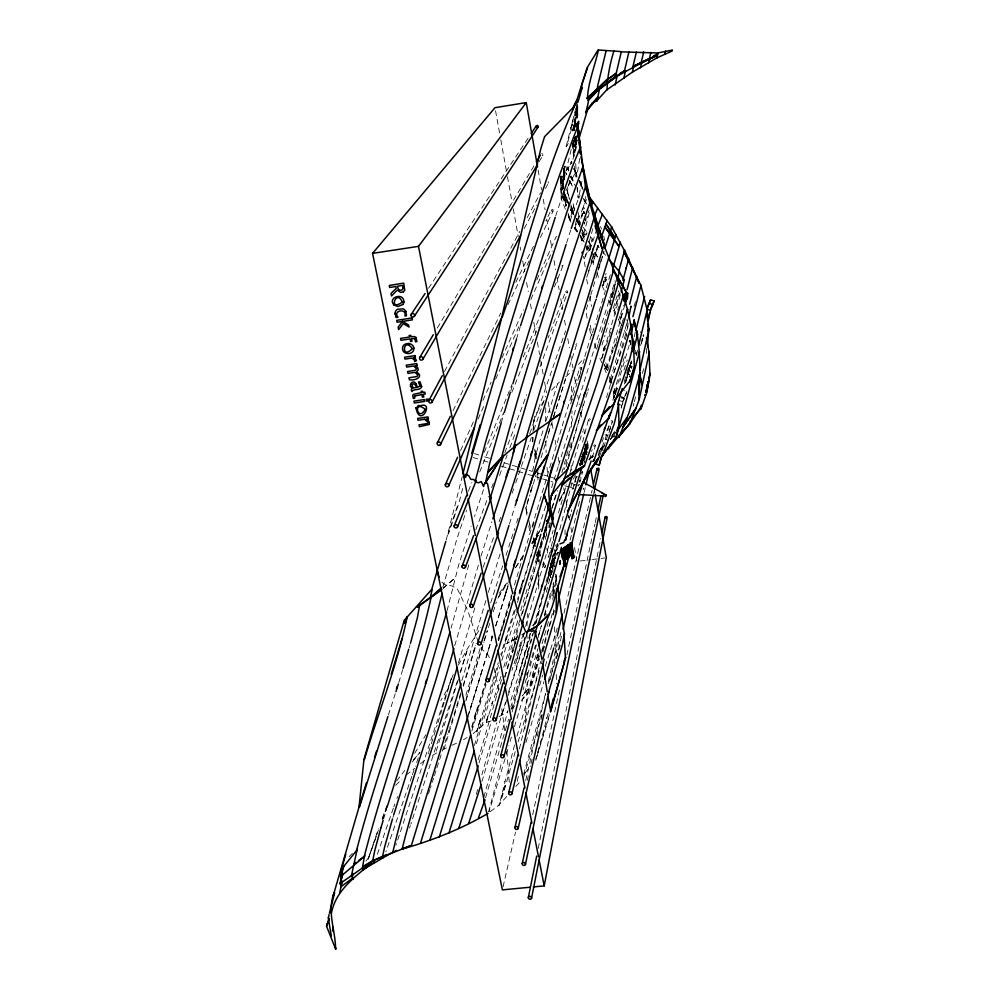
<?xml version="1.0" encoding="UTF-8"?>
<svg xmlns="http://www.w3.org/2000/svg" width="999" height="999" viewBox="0 0 999 999"><rect width="100%" height="100%" fill="white"/><g stroke="black" fill="none" stroke-linecap="round" stroke-linejoin="round"><path stroke-width="0.75" stroke-dasharray="5 3.75" d="M565.034 534.865L565.059 529.994M546.565 523.726L546.478 536.151L546.703 522.714M526.997 625.923L527.634 613.523M571.228 465.434L571.103 470.429M538.711 588.985L538.923 575.287M527.684 672.989L524.937 729.058M545.741 407.779L545.641 422.24M603.958 281.843L604.02 281.106M571.403 427.122L571.84 415.971M554.295 554.27L554.145 558.778L553.933 554.22M554.932 534.74L555.082 530.244M582.879 454.67L583.691 454.557L583.965 452.872L585.089 458.079M559.477 561.9L560.277 564.398L560.739 563.049M532.917 441.695L533.079 437.262M533.354 429.87L534.615 416.583L544.567 399.725M563.311 196.578L561.613 199.113L562.749 194.355M571.952 413.411L572.052 410.976M603.508 283.279L603.596 280.994M562.986 188.936L563.948 168.069M583.516 213.174L583.703 212L584.452 213.674M573.151 130.245L574.662 124.563M573.463 127.248L573.251 130.02M584.552 223.414L584.502 222.415L584.527 224.176M532.405 441.833L532.667 437.362M533.016 431.418L533.728 419.53M539.885 556.568L541.046 539.435M576.011 140.072L575.749 139.161L576.211 140.085L576.873 138.274L575.337 140.959M576.673 136.813L575.849 141.658L575.237 140.859L576.348 136.851M575.736 141.646L576.411 139.798L575.349 141.533M630.968 360.826L631.93 362.35M564.81 166.171L563.873 181.256L562.3 188.524L565.322 166.259M583.878 211.176L583.229 212.712M574.1 485.926L574.487 484.44M563.736 168.019L562.287 188.811L564.323 167.907M584.49 208.766L584.665 207.892M566.183 507.717L566.683 500.649M585.839 220.255L585.751 218.818L585.714 221.129M587.187 216.983L586.863 218.069M583.491 452.048L583.691 454.557M580.157 465.784L580.456 463.836A4.945 0.662 82.5 0 1 580.931 464.323M574.737 137.587L575.049 138.174L575.249 137.238M603.808 283.254L604.008 281.843M551.336 562.986L550.936 567.444L557.729 544.193M553.359 540.646L554.033 533.204M548.851 527.46L549.562 519.817M603.596 282.804L603.346 284.091M562.3 188.524L564.56 165.347M539.035 564.173L539.547 559.615M582.954 460.064L582.542 458.379L582.579 461.763L581.755 461.875L581.593 459.702M576.173 137.088L575.324 139.548L575.536 137.088L575.237 137.974M575.324 139.548L575.923 137.213L574.837 138.973L575.062 137.063M585.764 196.453L579.47 225.275L577.072 218.594M582.08 471.815L581.955 472.452L582.842 472.177M603.945 282.567L603.683 283.891M575.212 125.911L575.649 122.902M574.887 138.911L575.711 137.138M604.982 279.807C605.806 275.549 603.846 284.877 606.156 280.582M574.825 152.622L576.935 140.085M573.551 128.796C575.524 121.628 572.677 131.781 574.512 127.422M575.711 119.768L574.1 130.282L575.636 121.229M575.312 137.45L575.786 138.062L575.511 137.425M573.975 128.921L574.45 127.06L573.601 129.895M575.724 137.412L573.788 142.982L575.362 136.176M554.408 286.925L563.161 265.247L561.825 263.848M565.621 291.446C566.883 295.654 568.993 288.661 565.621 291.446L548.101 337.949M579.695 158.504L577.385 172.952M576.211 140.085L576.136 139.273M553.621 416.508L576.885 343.656L575.561 342.295M579.732 367.844C580.968 371.965 583.066 365.135 579.732 367.844L513.349 588.736M579.408 464.872L579.632 463.948A4.945 0.662 82.5 0 1 580.107 464.435L580.506 465.771M590.584 419.63C589.735 417.332 587 420.517 589.497 420.891M539.285 656.156L533.141 678.333L527.235 695.491L538.286 652.247M592.444 457.679L595.392 445.304L594.343 444.218M538.973 656.056L527.422 694.205L521.191 700.474M581.918 181.381L578.583 198.102M532.592 471.141L536.026 453.371L534.665 449.001M572.552 130.869L576.286 112.05L574.075 121.878L575.549 114.51M572.951 130.994L575.724 116.346M586.575 234.965L587.012 232.73M536.9 554.882L537.662 551.623M629.295 367.282L629.17 369.243M637.524 350.075L636.663 355.419M538.224 848.463L598.626 549.163M598.938 547.627L600.786 538.473M628.895 367.332L628.92 370.404L630.644 372.265M569.855 180.432C567.145 188.699 566.995 197.69 566.296 205.02L566.62 206.019M545.242 567.095L545.541 565.696L544.767 567.782M532.679 814.797L560.039 686.937M566.883 654.969L594.904 524.063M595.229 522.552L596.853 514.935M517.295 781.305L518.456 775.873M548.463 557.205L550.924 547.739M556.555 658.091L562.05 633.741M593.593 493.756L594.28 490.709M635.302 332.255L634.19 336.9M503.071 886.837L515.509 832.092M527.26 780.381L528.296 775.823M531.056 763.661L532.092 759.09M537.275 736.288L538.311 731.718M541.071 719.555L542.107 714.997M550.062 680.019L561.463 629.832M566.096 146.566L575.886 108.029M525.736 780.394L545.554 693.743M548.339 681.593L558.416 637.499M563.985 613.186L591.108 494.617M591.445 493.094L592.145 490.047M551.186 562.899L548.501 575.474L558.079 544.293M488.636 811.912L501.96 761.063M589.298 212.799L581.88 241.121L583.716 236.438L583.953 237.25L587.012 232.005M523.613 774.425L545.841 692.494M584.103 492.507L585.551 486.451M451.061 679.707L451.336 678.583L395.904 845.316M519.355 748.988L540.684 661.251M542.894 652.172L552.447 612.849M570.104 540.234L580.032 499.388M589.597 460.052L592.17 449.463M603.483 283.728L602.609 284.703M633.229 406.106L633.953 403.184M598.239 455.344L600.074 447.952M446.216 539.972L462.212 476.648M573.339 140.909L565.484 172.877L562.649 188.636M442.869 587.275L456.993 538.573L466.545 510.352M538.136 637.624L541.421 625.212M586.763 450.649C587.375 454.358 585.402 455.107 585.826 450.986L586.625 450.886L585.651 444.405M587 451.985L586.775 452.859L586.625 450.886M504.233 781.817L504.408 781.143M462.674 488.424L458.666 503.858L448.414 534.115M581.368 459.041L581.306 460.776L580.469 460.889L581.181 464.872M546.291 592.245L558.329 545.454M572.702 489.597L576.198 476.011M536.475 644.755L523.064 689.884M576.435 219.955L574.562 228.409L587.012 198.152M555.294 552.547L557.292 544.792M574.937 138.399L575.162 137.55M512.137 712.037L532.604 633.628M534.964 624.587L553.458 553.721M559.752 529.595L572.34 481.343M582.579 442.145L588.473 419.53M551.273 546.366L555.057 531.805M532.542 636.226L533.903 631.081M550.437 593.081L544.293 615.322M528.409 651.348L531.855 638.798M592.857 228.684L584.24 259.503L592.357 238.886L589.285 252.123L596.003 231.618M514.547 744.954L499.025 805.481L503.471 792.881L516.308 747.939M483.828 797.152L508.004 710.589M551.947 559.777L554.732 549.5M621.141 408.304L621.778 406.081M624.85 304.82L605.881 370.829L611.85 354.295M627.21 377.135L627.622 375.474L624.35 383.891M527.297 632.654L508.266 695.366M480.994 556.068L491.895 521.803M565.971 467.307L583.416 404.133M530.207 633.304L519.018 672.827L521.515 681.268M530.494 633.391L519.305 672.914M516.945 736.176L539.385 658.803M535.976 623.226L549.35 573.139L548.226 576.223M634.303 401.723L635.826 396.216M504.72 676.922L519.443 624.338M522.39 613.823L549.138 517.807M551.835 508.653L556.043 493.631M561.938 472.589L569.929 444.043M603.721 283.903L602.909 285.602M548.339 519.443L548.975 517.182M613.611 292.62L615.684 285.227M520.791 645.604L523.613 635.801M620.379 294.705L601.061 360.439L605.481 348.014M629.008 316.046L610.127 379.795L610.963 378.921L610.739 381.268L621.99 349.45M643.393 336.526L643.831 334.965M447.053 610.726L458.753 564.697L471.153 526.411M478.084 759.877L496.815 695.192M519.955 648.788L515.034 665.671M574.825 482.592L576.798 475.599M546.266 718.718L546.578 717.569M575.649 122.14L574.949 124.538M468.781 564.872L451.073 628.134M481.868 774.849L496.615 722.814M520.891 645.491L515.484 664.173M510.914 700.336L531.218 633.503M612.837 400.237L630.669 340.447M476.311 794.292L478.384 787.025M573.838 129.945L575.886 122.565M536.026 453.371L535.714 454.458L534.29 448.813M536.013 454.545L536.326 453.459L535.239 456.518L543.681 428.371M597.102 272.927L597.439 271.728M598.364 343.132L600.561 335.539M549.875 513.586L543.456 535.152L549.388 516.083M505.082 758.666L489.098 811.7M547.077 626.448L548.476 621.565M592.307 258.366L586.788 277.372M515.372 609.552L501.061 656.867M521.116 615.796L549.525 518.618M515.784 641.146L513.748 648.126L515.459 642.295M485.551 797.801L506.943 724.587M506.368 754.183L508.816 745.766M542.057 643.718L546.241 629.333M613.898 398.276L617.095 388.299M642.607 338.798L641.845 341.408M554.195 646.49L556.805 637.512M642.369 373.414L644.555 365.846M548.239 713.274L535.814 760.152L549.787 714.747M409.178 647.727L410.052 644.742M576.997 141.483L574.812 147.303L577.872 136.476M576.823 140.31L575.923 144.843M575.199 147.415L577.085 140.584M592.345 258.229L594.655 250.312M517.432 602.522L520.754 591.146M520.679 610.676L529.22 582.242M512.425 652.709L513.086 650.424M549.238 527.709L550.861 522.127M481.943 781.543L505.457 702.334M532.442 625.561L536.775 621.478M552.747 598.801L554.482 592.844M620.004 371.441L613.686 393.156L614.909 391.645L614.535 393.594L615.634 391.745M548.426 683.616L561.101 642.807M523.701 777.172L540.859 718.718M549.413 714.635L535.901 758.653M575.549 111.214L570.716 128.072L572.902 124.351L566.458 146.678L568.643 142.782M523.538 635.839L524.512 632.517M528.034 652.747L510.926 706.668M625.162 382.779L631.493 361.213M539.572 685.576L542.619 675.237M576.785 146.091L571.553 163.786L571.378 161.426L567.969 168.794L568.856 171.416M520.979 590.384L537.412 534.84L517.482 599.412M613.224 292.632L611.713 297.615M479.058 762.924L490.784 723.613M516.183 639.747L518.094 633.304M619.33 292.645L614.11 310.901L619.942 293.219M518.069 741.957L539.248 670.679M628.334 371.453L627.459 374.013L629.832 374.737M541.258 717.332L542.107 714.472M510.764 390.934L512.487 385.139M579.183 377.46L581.843 368.494M474.35 745.554L499.3 662.562M598.001 344.38L596.503 349.388L597.464 346.728M549.425 516.533L529.645 580.856M516.283 639.397L517.145 636.5M564.148 492.582L566.683 484.053M558.441 512.937L563.036 497.502M606.493 397.552L629.183 322.477M583.491 488.361L583.191 489.348M510.089 741.458L511.401 737.062M514.448 726.797L537.974 648.563M624.238 381.606L628.359 367.719M625.449 382.754L626.298 379.695L625.037 382.38M626.922 378.146L625.436 383.079M525.924 742.507L543.881 681.718M383.566 819.03L387.437 806.093M454.745 645.641L478.733 563.948M458.429 662.986L474.862 607.842M485.926 600.449L461.875 680.556M503.583 624.35L511.438 598.264M615.671 281.593L609.64 302.06L615.746 282.979M525.549 626.473L553.121 530.544M579.62 464.622L580.931 460.202M581.793 457.305L583.491 451.598M627.459 374.013L628.92 369.555M642.832 338.424L640.734 345.329M574.712 125.911L575.087 124.688M575.649 123.976L574.937 126.349M501.211 422.802L503.896 413.911M392.907 817.532L393.768 814.66M444.792 700.399L449.575 684.527M480.107 648.563L465.309 697.215M598.314 268.818L601.223 259.203M476.523 711.575L477.372 708.766M498.101 639.472L511.55 594.705M477.06 731.468L498.314 662.674M517.794 620.641L503.396 668.356M587.337 392.445L564.06 469.667M496.466 695.079L496.915 693.593M520.004 619.592L504.857 668.831M569.655 474.113L582.492 431.556M618.893 334.016L623.214 319.73M507.829 721.628L508.553 719.218M511.65 708.94L529.195 651.011M598.713 455.369L605.132 439.285L609.702 424.15L605.531 433.441M608.953 432.804L612.487 421.079L609.353 420.117M541.333 663.723L542.132 661.051M619.168 400.512L622.702 401.598L626.922 391.171L623.314 390.06M626.922 391.171L625.686 395.267L623.276 394.53M398.788 682.554L402.684 669.692M458.354 679.407L435.389 753.92M535.726 475.961L536.063 474.837M472.077 727.622L485.639 682.916M584.34 358.978L577.484 381.531M514.11 610.701L500.824 654.457M476.398 743.743L499.625 667.494M608.054 310.964L600.998 334.116M609.84 305.082L613.249 292.507M615.109 346.516L616.808 340.934M526.386 675.187L527.235 672.389M529.345 665.434L535.539 645.117M632.355 366.421L629.982 365.696L631.193 361.675M573.638 127.198L573.476 129.52L575.536 122.752L573.414 129.595M573.426 127.497L576.323 118.382M573.051 129.395L575.524 121.266M575.874 121.379L573.851 127.622M573.876 130.157L575.499 124.813M573.913 130.32L575.524 124.975M575.049 137.437L573.364 142.732M575.362 137.612L573.788 142.982M575.137 139.897L575.948 136.726M575.224 140.384L576.835 135.09M576.785 137.412L575.461 141.546M575.561 142.095L577.06 136.938M576.91 139.835L575.661 142.557L577.609 135.901M577.122 139.972L574.662 146.566L577.072 138.324M574.812 147.303L577.047 139.785M527.122 503.071L528.833 497.465M530.519 491.945L531.356 489.185M541.133 457.604L545.179 444.355M545.629 442.882L546.316 440.621M526.061 507.629L526.61 505.819M527.01 504.495L529.97 494.792M511.925 595.716L498.276 640.471M503.209 625.586L499.912 636.363M471.84 731.043L486.051 684.59M552.222 507.892L557.604 490.659M587.812 390.884L588.473 388.686M613.261 308.291L614.909 302.897M615.734 300.2L618.581 290.846M501.535 679.695L497.265 693.693M508.466 692.394L527.347 632.055M555.656 546.191L556.193 544.443M533.416 626.286L554.944 557.642L551.236 574.525L553.271 569.705M634.065 306.443L635.714 301.074M544.405 616.196L556.718 577.647L554.12 593.643M620.429 369.992L624.6 356.268M516.483 339.111L520.104 327.272M442.707 707.205L444.218 702.26M488.361 592.307L500.499 552.634M460.826 694.567L443.931 749.4M463.374 686.263L475.961 645.329M465.846 701.061L484.04 641.845M530.719 491.296L531.431 488.973M531.78 487.799L532.604 485.127M590.322 296.466L585.851 311.076L587.424 319.98M590.771 294.992L604.02 251.686M530.656 492.544L534.94 478.533M491.595 637.674L492.095 636.051L491.908 636.65M504.657 596.216L508.216 584.615M469.917 710.401L481.081 674.038M492.507 636.176L468.381 714.76M495.554 626.236L508.179 585.102M486.85 655.107L489.11 647.752M504.97 596.316L508.091 586.163M595.429 301.311L596.166 298.938M570.629 403.946L577.035 383.017M596.503 319.742L605.444 290.634M471.765 726.673L485.377 682.542M606.293 287.862L610.701 273.526M498.563 640.771L499.463 637.824M558.616 465.247L615.109 280.569M505.282 641.995L507.467 634.852M612.075 297.727L613.186 294.093M486.363 722.552L500.936 676.36M605.844 332.555L608.591 323.601M504.895 677.16L514.522 645.991M621.216 407.592L622.614 403.084M460.589 672.177L467.507 649.225L460.089 672.452M472.989 653.783L475.636 645.229M484.478 640.434L487.537 630.494M488.424 627.647L489.735 623.376M493.256 611.987L496.341 602.022M548.264 434.328L552.172 421.653M553.471 417.432L566.033 376.935M468.094 716.121L493.406 633.816M495.904 625.699L508.366 585.202M595.654 301.223L596.316 299.076M584.777 356.481L591.433 334.915M474.438 716.82L477.31 707.479M501.785 660.476L516.62 613.798M601.972 345.13L604.982 335.352M523.326 633.903L512.012 670.267M538.648 635.002L541.321 626.336M541.92 650.274L544.343 646.515L541.908 650.337L551.835 618.93M545.292 666.208L558.091 625.636M450.012 683.091L450.711 680.843M437.949 722.577L441.883 709.864M428.121 753.958L428.471 752.821M545.929 421.079L557.542 383.916M465.959 699.4L487.075 631.118M547.077 438.174L547.827 435.739M592.444 332.854L595.254 323.813M532.579 527.297L534.627 520.691M607.867 370.204L609.228 365.821M460.814 692.732L449.625 728.371M463.086 685.464L476.261 643.169M599.363 265.846L602.31 256.418M603.134 253.771L603.945 251.174M545.679 505.993L534.003 542.395M558.191 466.62L551.61 487.637M538.249 551.023L549.425 515.584M583.166 489.11L583.466 488.149M641.37 342.944L640.534 345.604M428.721 752.035L437.075 725.411M457.417 680.931L410.839 824.15M509.403 524.038L514.81 506.93M598.676 245.317L593.181 262.487L597.727 245.679L594.005 255.482L587.137 276.373M606.381 345.229L611.775 328.221M628.521 370.542L630.107 365.871M591.883 334.528L591.558 335.514M554.545 610.439L552.272 617.557M622.365 404.183L622.976 402.222M613.898 437.087L615.721 431.356M574.662 146.566L576.947 139.361M434.44 775.624L436.501 769.143M545.791 441.246L546.166 452.609M548.389 432.867L551.236 423.951M612.699 350.449L611.475 354.17M612.399 352.734L613.086 350.574M573.276 130.494L575.649 123.077M573.688 130.619L575.874 124.038M566.595 242.969L570.829 229.82M436.925 767.844L447.839 733.89M613.536 349.151L619.38 331.006M506.93 699.525L501.685 715.346M629.133 367.644L630.257 366.858M598.026 270.055L598.938 267.195M490.659 602.884L502.672 565.759M506.031 555.369L514.685 528.633M516.608 522.689L518.056 518.244M388.374 715.072L395.479 693.119M428.496 793.855L429.907 789.497M448.289 732.542L449.163 729.819M620.566 314.31L623.538 305.382M623.913 370.167L625.799 364.36M629.158 368.481L630.381 364.81L629.982 365.696M430.382 788.049L431.106 785.813M432.267 782.254L433.578 778.271M557.879 543.019L549.462 568.768L558.379 552.435M622.414 348.139L626.648 335.239M626.735 361.451L627.235 359.952M575.911 139.086L575.287 140.884M619.817 329.645L621.965 323.127M574.063 127.323L573.376 129.271M555.706 215.909L562.937 194.181M483.479 489.685L474.537 516.495M409.59 827.971L410.364 825.636M574.313 128.309L573.826 129.72M602.022 442.082L603.496 437.687M623.314 400.924L624.013 398.826L620.441 397.727M457.33 506.281L447.977 533.978M626.261 335.115L626.698 333.791M603.646 447.427L612.487 421.079M623.638 400.199L624.35 398.114L620.766 397.015M617.707 309.915L618.993 306.169M550.337 552.647L551.823 548.239M365.959 861.088L368.631 857.442L378.521 828.521M411.875 776.285L385.876 851.747M412.375 774.824L414.385 768.98M512.15 493.244L513.673 488.836M515.696 482.954L531.368 437.4M533.891 430.057L545.516 396.253M641.708 340.184L642.345 338.399M579.895 480.781C580.719 482.742 581.293 477.235 580.619 475.924M574.25 129.82L574.55 128.971M378.471 829.844L367.445 861.588M483.216 567.207L494.468 534.927M499.075 521.715L500.611 517.32M529.77 433.666L565.584 330.931M418.319 757.829L415.347 766.283M642.956 336.014L643.431 334.677M622.789 320.766L623.626 318.406M575.461 137.188L575.112 138.124M554.383 533.316L555.432 530.344M585.589 219.805L586.038 218.544M393.319 808.191L376.648 856.33M396.915 798.451L397.627 796.428M536.838 555.157L537.799 552.484M618.718 319.468L620.054 315.734M615.921 392.744L617.482 388.424M386.95 805.494L382.055 818.793M386.788 807.03L382.417 818.905M368.631 857.442L377.11 834.227M382.417 819.717L387.187 806.668M601.336 451.486L601.835 450.137M577.946 200.125L570.129 220.592L571.578 213.212L571.141 206.181M393.831 806.805L394.855 804.02M619.705 381.268L620.679 378.621M499.55 475.462L507.117 455.094M509.827 447.814L515.784 431.805M536.9 375.05L567.757 292.095M579.732 465.746L580.731 465.372M475.799 529.782L488.399 496.366M491.683 487.637L493.331 483.279M504.832 452.759L526.735 394.63M538.374 653.546L536.251 659.165L538.673 655.381M599.45 456.456L600.861 452.734M581.992 216.97L582.592 213.661L582.167 216.383M603.571 284.465L603.171 285.339M479.72 471.915L503.646 412.662M511.813 392.432L538.074 327.385M588.149 212.737L589.06 210.489M640.259 332.53L640.571 331.768M559.315 562.937L560.189 562.799L560.264 560.701M468.369 491.171L471.903 482.505M484.303 452.197L512.037 384.378M523.251 356.955L545.679 302.11M605.481 278.709L605.993 277.772M539.123 161.763L543.206 154.783L541.845 153.346M478.071 419.105L484.515 404.52M495.666 379.233L519.68 324.8M530.856 299.463L552.222 251.036M602.147 449.513L602.996 447.564M551.286 209.715C551.411 214.186 555.344 207.817 551.286 209.715L545.829 220.879M578.821 198.164L580.007 195.492M630.706 364.086L631.643 361.963M460.576 450.512L474.712 418.881M482.967 400.412L491.071 382.28M501.86 358.117L523.464 309.79M536.8 279.945L555.968 237.038L556.942 236.526M563.161 265.247L561.788 265.959M606.118 280.569L606.455 279.108L605.606 280.756M576.885 343.656L575.799 344.393M592.956 456.88L593.269 456.218M622.702 401.598L624.013 398.826M595.354 445.566L594.567 446.253L593.356 445.716M507.967 304.683L529.57 259.89M540.384 237.487L553.209 210.901M453.071 410.701L500.811 312.999M515.821 282.292L533.553 246.004M568.319 185.839L575.449 172.502L573.838 168.744M565.921 190.896L567.969 186.738M571.865 163.049L571.69 161.526L568.294 168.893L568.006 167.982L561.013 179.008L561.088 176.361L563.261 188.336L560.739 177.847M565.459 172.14L566.808 174.862L565.459 172.14L567.682 167.882L568.856 170.592M524.225 228.534L536.675 205.107M545.454 188.561L547.652 184.428M444.468 371.516L519.842 231.331M527.235 217.582L540.534 192.844M453.209 674.475L447.677 688.835L440.796 700.536M458.354 665.134L467.17 649.113L480.969 627.297M605.606 278.396L606.106 276.973L605.069 277.672M498.626 596.778L506.918 582.092M604.208 445.929L603.433 446.59M559.215 500.437L563.823 492.482L559.19 500.287M437.3 328.009L534.752 164.56M546.778 521.116L549.912 515.896M414.71 753.321L425.874 734.764M548.738 556.755L549.15 556.068M574.999 481.805L576.011 481.443M611.9 435.726L615.809 429.345M559.228 501.56L564.81 492.519M573.051 479.208L575.436 475.362M497.952 598.264L507.43 583.179M515.609 567.482L524.737 553.021M606.056 276.973L605.531 277.697M538.698 655.294L536.288 659.053L539.073 655.394M532.03 543.556L537.924 535.102M584.24 461.513C584.877 457.38 582.517 456.193 581.918 455.282M583.104 455.869L581.543 456.693M515.484 567.869L524.4 554.17M541.096 528.808L536.95 535.164L533.004 547.702L536.95 535.164L539.585 531.356M531.992 542.544L539.697 531.018M557.092 553.084L558.429 552.534M428.509 288.311L529.433 136.201M610.277 439.622L615.521 432.005M575.749 137.5L574.924 139.435M579.932 180.969L579.545 181.481L579.532 180.407M560.739 176.461L561.226 175.774M586.113 454.208L585.027 448.638L585.052 451.96L584.24 452.072L585.377 458.479M581.93 473.201L582.067 471.765M531.855 543.531L536.301 537.599M539.997 654.183L542.782 650.524M605.794 281.144L605.157 281.805M499.138 593.294L507.13 582.879M396.653 780.931L404.782 770.491M412.25 761.987L420.017 752.247L412.262 761.313M543.081 155.045L542.095 155.582M524.862 773.126L530.631 765.983M548.201 183.279L548.226 181.693M575.861 172.552L576.91 175.262M605.544 274.9L606.168 273.439M611.575 436.538L615.434 431.893M511.001 708.703L518.144 700.549M522.152 695.978L528.184 689.098L522.277 695.666M551.473 390.247L559.365 382.08M578.496 364.385L584.34 357.879M515.784 786.525L520.791 781.006M506.73 796.478L498.638 805.356L489.135 812.537M600.948 448.626L603.084 446.478M610.401 439.185L613.536 436.051M349.026 856.705L352.347 853.446M395.654 785.326L401.898 779.195M598.876 451.061L603.184 446.978M565.734 376.848L572.39 370.741M589.535 458.429L592.669 455.569M443.106 588.361L454.82 578.146L443.331 588.086M600.474 448.751L603.846 445.816M511.163 709.153L514.46 706.33M420.542 763.773L426.136 759.153M588.923 459.64L593.468 456.043L588.985 459.565M406.069 775.112L414.947 768.318M605.406 278.459L604.62 277.36M544.355 615.534L546.59 613.998M473.126 733.703L486.051 722.452L493.306 720.304M602.946 285.614L602.235 285.227M499.075 716.695L507.704 711.738M432.505 755.331L437.5 752.522M463.499 739.697L467.107 737.537M517.082 637.562L506.755 643.518L516.845 637.737M522.24 634.59L524.812 633.104M521.903 634.827L524.425 633.378M443.606 749.3L446.366 747.939M451.91 745.217L457.23 742.969M631.68 363.673L630.581 362.537M628.009 372.739L628.995 372.864M560.277 564.398L559.39 564.535L559.69 560.352M584.215 448.751L585.027 448.638M583.054 452.997L583.965 452.872M586.888 452.385L586.088 452.485L586.251 454.483M587.212 454.233L586.413 454.333L585.576 448.101M581.718 458.491L582.542 458.379M583.016 458.841L582.367 456.58L582.28 460.127L580.631 460.252L581.393 464.56M583.928 461.938L584.752 461.825M579.757 463.886L580.594 463.773M577.285 476.473L576.273 477.247L577.122 477.147M578.783 484.627L579.62 484.515M577.759 485.601L578.608 485.502M580.094 561.013L590.884 559.69M592.432 559.49L604.77 557.966M629.969 366.758L631.48 368.356M560.189 562.799L559.515 561.313M574.15 125.537L574.5 125.999M633.978 353.346L636.351 354.071M620.379 396.478L623.913 397.565M618.98 404.445L621.378 405.182M604.932 434.765L608.066 435.726M605.132 439.285L608.379 440.284M601.098 448.264L603.159 448.901M600.486 449.463L603.633 450.437M474.425 453.633L478.858 455.007M484.777 456.818L492.157 459.09M503.983 462.737L527.622 470.005M529.108 470.454L532.055 471.366M537.974 473.189L542.407 474.55M543.881 475L549.787 476.823M551.273 477.285L554.22 478.184M571.952 483.641L579.345 485.914M473.239 457.542L477.672 458.903M483.578 460.714L488.012 462.087M501.311 466.171L526.423 473.901M527.909 474.363L533.816 476.173M535.289 476.635L541.208 478.446M542.682 478.908L553.021 482.092M564.847 485.726L569.28 487.087M570.754 487.537L573.713 488.449M441.783 582.13L445.042 584.777L452.01 585.913L457.33 588.798L467.857 610.714L477.847 640.883M630.531 371.116L629.42 369.967M597.377 245.579L599.2 247.74M602.834 252.06L605.556 255.294M588.224 447.165L586.95 443.194M586.7 203.946L583.453 199.413M576.311 218.369L580.669 224.026M583.291 227.422L586.788 231.955M590.297 236.513L592.057 238.798M573.314 214.71L569.767 208.354M581.942 474.55L582.305 471.878M629.545 374.95C627.322 370.766 627.197 377.909 627.347 376.198M582.979 198.114L586.625 203.034M583.141 452.984L584.303 462.612M605.257 279.97L605.431 280.831M574.213 228.309L576.748 231.868M580.968 237.812L584.353 242.545M586.875 246.104L591.071 252.06M591.895 253.271L594.393 256.88L591.133 251.935M576.148 219.768L579.557 224.763M574.962 227.397L578.171 232.28M579.782 234.728L584.627 242.083M587.062 245.779L589.497 249.463M575.012 227.772L578.246 232.817M580.656 236.588L584.69 242.869M588.286 445.604L586.975 440.621M570.941 210.14L573.788 214.698M576.76 220.18L579.682 224.85M582.28 455.969L583.516 461.713M481.093 647.177L483.116 650.524L485.514 651.76L487.824 654.72L490.134 658.99M594.792 252.422L598.401 258.491L592.694 248.813M570.866 210.152L573.638 214.897L570.179 208.916M570.616 176.673L575.861 186.838M582.167 230.432L584.964 235.302M588.473 241.433L591.982 247.577M588.386 241.084L593.369 249.912M579.22 180.307L582.854 186.863M570.904 222.14L568.031 215.796M613.773 310.789L615.746 314.46M618.381 319.355L621.69 325.512M624.338 330.444L626.997 335.377M576.673 220.392L580.082 226.773M580.631 226.885L584.827 234.777M570.029 181.581L572.852 187.063M543.294 561.788L545.254 565.609M536.763 552.472L539.335 557.492M610.576 304.483L607.492 297.877M542.544 563.836L544.48 567.682M569.517 180.295L572.902 187.088M550.836 577.247L548.926 573.376L550.811 577.422M576.91 176.561L573.576 168.719M579.245 181.381L582.629 188.411M629.557 340.547L630.831 343.169M586.513 246.79L588.96 252.023M601.885 362.924L599.55 357.567M604.308 368.119L606.593 373.551M582.767 188.549L579.37 181.206L582.679 188.873M573.938 214.56L570.966 208.054L573.676 214.598M538.249 551.211L540.721 556.618M583.891 212.225L584.203 213.049M570.766 204.907L574.213 212.675M577.072 219.131L579.358 224.288M564.485 193.469L568.481 202.46M570.791 207.667L575.312 217.844M602.047 285.627L605.069 292.445M573.763 168.831L575.424 172.602L573.838 168.332M571.191 176.011L574.687 184.128M549.063 573.051L552.085 580.057M538.236 551.261L541.271 558.304M582.092 232.68L583.778 236.613L582.142 232.33M586.675 444.38L588.136 448.039M574.175 168.169L576.985 174.912M571.153 206.293L574.4 214.211M576.573 219.505L579.295 226.149M584.04 211.588L584.515 212.912M611.875 383.266L609.615 377.697M614.497 390.047L615.534 392.632L614.123 388.873L615.759 394.642M596.765 272.814L599.675 280.02M614.135 388.848L615.259 391.633M565.434 209.353L561.276 199.001L560.739 176.261L563.199 188.324M564.435 194.156L568.181 203.496M609.14 376.673L611.912 383.591M600.499 226.511L601.56 229.183M534.84 545.142L533.154 539.622M538.286 550.686L540.771 557.03M583.241 190.16L579.62 180.869L582.13 188.911M535.364 546.353L533.716 542.307M604.557 364.972L606.218 369.318M604.27 364.26L606.256 369.468M609.29 380.669L610.377 383.516M613.074 390.634L614.16 393.481M553.221 582.38L556.118 590.034M535.826 544.255L533.416 537.662M547.939 576.136L549.388 579.957M591.87 259.79L594.318 266.296M631.93 368.132L630.719 365.909L629.495 365.996A2.348 0.924 -83.2 0 0 629.283 366.333M564.472 192.894L567.944 202.16M613.886 436.163L614.26 437.2M570.154 220.105L568.244 214.623L570.167 220.205M568.331 203.546L566.945 199.5L569.293 206.88M576.86 218.556L579.108 225.162M581.818 233.142L584.515 241.296M583.154 454.483L584.378 460.801M568.631 170.729L567.682 167.882L567.969 168.794M570.541 176.436L571.503 179.296M629.907 341.446L630.856 344.33M586.313 246.865L587.212 249.638L586.351 246.678M626.773 319.643L629.358 327.709M614.535 391.533L615.409 394.305M594.355 343.631L596.141 349.275M611.9 383.042L609.715 375.874M568.069 214.81L569.792 220.479M635.426 350.299L637.062 355.669M562.986 196.116L565.996 206.119M568.156 213.311L569.892 219.068M605.781 362.712L607.966 370.017M584.203 239.285L581.855 230.732M589.348 328.546L591.258 335.414M635.751 352.297L636.55 355.207M606.193 366.258L607.38 370.729M609.765 379.682L610.551 382.654M580.382 225.137L578.096 212.038M563.374 194.093L566.271 205.919L564.26 194.218M562.974 196.478L565.596 206.331M535.102 546.366L534.028 542.232L534.59 545.079M493.993 668.169L498.976 689.897M627.147 377.36L627.122 374.3A2.348 0.924 -83.1 0 1 627.759 372.964M526.873 515.197L525.761 507.542L527.46 514.697M569.405 199.138L567.37 190.484L569.318 199.176M534.265 453.521L535.614 459.403M525.761 507.542L527.447 514.722M528.808 520.429L530.831 529.083M536.538 555.069L538.261 562.574M529.458 523.439L530.794 529.308M586.588 279.121L588.099 286.064M574.537 210.277L572.902 202.672L574.437 210.24M528.708 525.811L530.294 533.291M603.721 236.014L604.607 240.247M581.955 457.767L582.192 458.953M585.252 447.939L585.476 449.113M584.44 448.052L585.913 456.306M582.554 455.332L583.828 462.375M626.748 322.852L628.171 330.007M586.288 444.155L588.149 449.7M586.463 444.305L586.613 445.104M584.44 449.5L585.776 457.579M581.955 459.24L582.829 464.135M563.773 191.259L565.946 204.92L563.748 191.333M495.541 110.752L499.7 133.741M500.799 139.872L506.343 170.529M507.455 176.661L512.162 202.722M513.274 208.853L518.256 236.438M520.204 247.178L520.754 250.237M522.689 260.964L524.637 271.703M526.573 282.43L528.234 291.621M530.457 303.883L531.843 311.551M533.778 322.277L535.714 333.004M537.375 342.207L539.597 354.47M540.709 360.602L543.194 374.4M544.58 382.055L546.528 392.794M548.189 401.985L550.124 412.712M552.06 423.439L553.171 429.57M555.107 440.309L556.218 446.441M558.166 457.167L559.552 464.835M563.698 487.824L564.535 492.42M565.921 500.087L567.032 506.218M568.693 515.409L569.517 520.017M570.904 527.672L572.015 533.803M574.512 547.602L576.997 561.401M585.202 266.883L583.466 256.318M556.855 553.808L557.155 555.444M581.793 458.866L582.804 464.61M581.468 460.139L582.667 467.07M580.968 458.978L582.005 464.76M579.32 479.87L579.595 481.418M586.713 444.18L587.724 449.937M538.111 170.017L541.62 189.947M543.231 199.138L545.117 209.865M546.74 219.068L548.626 229.795M550.511 240.522L551.86 248.189M554.02 260.439L555.631 269.643M556.98 277.297L559.14 289.56M560.751 298.763L562.637 309.49M564.535 320.217L565.884 327.884M567.769 338.611L569.38 347.802M570.729 355.469L572.889 367.732M574.5 376.923L575.849 384.59M577.734 395.317L579.358 404.52M580.706 412.175L582.055 419.842M583.666 429.033L584.752 435.164M586.363 444.368L587.325 449.188M594.455 490.347L594.992 493.406M585.901 444.28L586.913 450.037M585.889 445.192L586.875 450.811M584.902 445.804L586.475 454.782M584.44 448.476L585.764 456.918M583.978 452.035L584.964 457.692M581.955 458.241L583.204 464.697M553.021 586.663L553.821 591.246L553.196 586.9M613.324 393.044L614.073 397.59M554.482 566.595L553.733 562.05L554.32 566.333M555.744 574.175L556.955 581.58M590.334 325.262L591.908 335.152M549.712 567.195L550.874 574.413M629.845 340.209L630.544 344.605M579.408 226.773L578.221 216.521M580.669 235.314L581.905 244.068M501.798 708.591L504.745 730.506M550.249 566.383L551.348 574.275L550.274 566.633M590.022 296.004L591.458 306.443M555.694 576.336L556.505 583.678M546.878 548.189L548.089 557.092M535.901 453.696L536.65 459.453M553.733 593.518L552.996 587.599L553.646 592.507M538.573 561.213L537.487 552.397L538.586 561.525M585.389 458.354L584.527 453.121A5.37 0.699 82.4 0 0 584.14 451.773M584.577 458.466L583.716 453.221A5.37 0.699 82.4 0 0 583.329 451.885M574.575 166.271L575.786 176.885M576.997 187.437L578.209 197.977L577.484 187.712M573.463 140.984L574.762 153.097M561.038 176.423L562.599 191.184M554.832 563.049L554.37 554.445M556.043 574.637L556.905 585.064M561.126 178.571L562.2 189.011M560.564 560.214L560.676 561.276M551.898 591.033L552.772 600.012M506.83 751.161L509.365 783.416M572.764 142.845L574.025 156.718L572.951 144.356M579.845 480.432L579.982 482.305M583.304 213.511L583.279 212.05M573.501 141.683L574.437 152.51L573.813 140.859M572.402 143.431L573.438 155.644M584.765 450.337L584.627 448.239M575.661 163.499L576.76 177.447M547.052 467.307L547.489 473.376M579.645 480.981L579.695 482.042M554.42 626.885L555.531 646.328M578.409 485.064L578.471 486.051M545.054 527.622L545.666 539.298M555.619 647.864L555.956 657.517M553.733 614.56L553.571 609.103M571.453 386.251L571.94 401.448M552.797 558.778L552.959 571.253M527.484 655.881L527.01 634.64M537.724 472.814L537.899 480.244M587.162 216.333L587.125 216.995M553.196 583.578L553.371 594.068M556.306 674.537L556.48 683.716M537.787 469.592L537.962 480.144M646.553 348.514L646.665 356.119M570.991 442.37L571.066 450.674M538.486 572.102L538.586 589.085M571.515 509.702A4.833 0.924 -76 0 1 571.303 511.725M570.754 514.16A4.833 0.924 -76 0 1 569.63 517.145M569.28 517.694A4.833 0.924 -76 0 1 568.631 515.846M557.542 552.672A5.307 0.962 80.9 0 1 558.029 553.246M561.313 198.676L560.739 176.261L561.313 198.676M537.999 614.685L537.724 615.759L538.948 611.438L537.999 614.685M622.052 313.674L619.917 321.016L622.052 313.674M505.119 785.526L501.985 795.978L505.119 785.526M604.645 346.029L602.609 352.797L604.645 346.029M479.807 721.166L476.735 731.368L480.931 717.694L479.807 721.166M516.57 668.493L516.321 669.305L516.57 668.493M521.316 585.539L518.868 593.618L522.839 580.606L521.316 585.539M502.31 712.524L501.373 715.259L502.31 712.524M487.787 716.758L486.051 722.452L488.386 714.909L487.787 716.758M492.47 701.947L491.92 703.696L492.47 701.947M525.062 637.05L523.988 640.421L525.062 637.05M576.373 137.562L576.098 139.498L576.373 137.562M538.149 535.501L535.826 539.398L538.174 535.589M549.225 517.682L546.853 521.515L549.225 517.682M549.25 517.407L546.615 521.216L549.25 517.407M534.328 540.596L533.391 537.812L534.328 540.596"/><path stroke-width="1.5" d="M577.31 106.493L577.01 117.745L577.147 112.238M577.147 111.925L577.21 110.864M577.335 116.109L577.322 106.818M576.935 112.288L576.985 107.842M577.147 110.864L577.36 106.493M583.541 172.053L583.566 169.88L582.417 171.603M577.16 109.89L577.185 108.192L577.272 115.235M577.372 113.524L577.297 114.61M638.848 394.518L639.123 374.712M657.367 54.883L657.742 54.308L656.818 58.154M624.937 294.98L624.363 295.841L625.449 300.399M556.093 612.325L556.58 588.411M577.022 116.783L577.035 107.942M576.985 116.771L577.06 115.959M577.397 114.548L577.297 115.747L577.16 113.898M345.754 854.207L340.834 871.515L342.707 866.882M576.947 109.553L577.01 109.178M587.15 187.525L587.175 186.763L586.238 188.399M636.788 276.224L629.67 304.233M634.34 320.03L630.893 334.615M638.848 399.513C640.309 372.964 641.133 345.791 633.99 319.93M576.96 109.178L577.11 108.267M577.335 114.972L577.222 114.698M626.198 299.051L625.874 301.586L624.8 299.438M577.047 126.573L578.621 121.204L577.559 125.649M352.997 879.457L353.072 878.158L352.11 878.171L353.147 873.501M624.75 299.438L624.475 293.781L626.148 299.063M580.282 153.159L580.394 151.336L579.745 152.073M570.092 553.883L568.968 546.628M647.14 387.337L647.689 386.076L646.753 388.648M403.733 302.672L403.808 301.648M458.841 827.572L458.778 828.446L478.209 765.821M629.857 376.823L629.87 376.036M647.477 346.903L648.801 328.496L646.803 312.2M413.786 348.813C413.761 355.419 402.06 355.032 402.51 348.276C402.597 341.733 414.185 342.095 413.786 348.813L413.648 347.714M632.754 267.332L627.035 289.747M577.672 126.224L577.36 126.611M608.541 446.728L608.354 448.776L610.539 444.118M633.703 65.934L632.33 72.465M402.247 302.123C396.503 287.962 387.824 312.562 402.247 302.123M395.055 313.336L395.479 311.451A5.557 5.27 34.9 0 1 397.59 309.265L403.121 308.828A4.608 4.371 34.9 0 1 405.469 310.801L406.531 315.759L404.92 316.009C407.405 307.729 391.983 310.464 398.064 317.207L396.416 317.47L395.055 313.336L395.179 314.373M327.01 923.838L326.561 926.26L335.577 948.925C335.577 930.519 326.523 910.713 334.253 892.756L333.241 895.579L359.053 807.005L363.948 759.44L404.233 620.342L431.743 589.385L445.779 541.47M514.747 446.778L513.174 453.246M578.633 494.555L605.744 496.066L606.043 494.992L582.567 481.768M605.544 496.603L606.031 495.017M590.834 204.62L591.021 202.472L589.959 204.783M628.733 258.504L622.914 280.444M630.107 421.253L629.757 424.1L639.185 399.612L649.338 352.098M404.67 620.479L404.308 623.276L407.117 617.195C397.078 665.759 378.384 712.137 364.373 759.577M405.931 621.74L406.693 617.057M564.585 633.229L562.387 644.655L548.001 694.492M626.286 267.595L625.986 268.669M576.947 102.785L577.322 100C545.442 169.318 527.847 244.468 502.547 316.346L502.372 316.87M380.944 827.759L374.712 850.773L372.764 860.439L373.439 863.173L374.375 861.213M576.86 110.901L577.06 104.296M624.313 279.932L621.141 291.933M641.932 61.289L640.459 67.782M565.734 558.803C563.199 561.151 564.585 545.704 562.961 548.663M577.971 129.433L578.146 125.287C533.778 240.072 499.887 358.928 465.784 477.147M566.82 557.904C564.71 560.377 563.349 539.835 565.084 551.436M562.187 614.185L557.242 636.013M536.176 126.361L537.337 125.262L538.449 126.448L414.373 316.208M594.967 219.78L595.317 216.346L594.43 218.469M328.584 917.519L329.021 914.572M624.85 304.82L626.011 300.462L625.549 297.128M619.143 434.94L618.768 437.574L628.958 412.899L640.322 372.802M526.011 438.361L552.971 347.39L594.093 217.957M579.932 150.886L580.581 146.778L572.639 166.034L562.937 194.181M615.209 84.965L617.22 75.424L616.108 76.923L616.408 72.44L621.328 51.673M448.888 833.166L474.263 750.886M332.542 931.018L333.154 927.297M594.63 489.185L599.088 469.405C599.412 466.795 595.279 468.868 597.739 470.054M404.67 290.135L403.733 283.129L389.26 285.452L389.685 287.475L395.804 286.488L396.203 288.399L390.971 293.469L391.508 295.966L397.252 290.085L400.587 292.37L403.446 291.82M582.205 170.779L582.817 167.17L568.768 206.306L542.894 286.014L512.912 383.691M641.308 405.132L640.883 409.078L646.765 392.607L650.237 373.451L648.801 377.884M531.518 898.313A1.648 1.424 14.3 0 0 529.545 896.39A1.648 1.424 14.3 0 0 528.758 898.75A1.648 1.424 14.3 0 0 531.518 898.313L607.155 517.719C607.479 515.147 603.384 517.182 605.819 518.369M556.018 480.169L556.518 478.708L556.081 480.644L567.357 469.58M639.884 370.304L649.125 328.596L647.814 330.944M533.366 886.912L544.218 885.876L606.306 557.779L595.254 494.942M647.302 388.611L649.263 378.584M603.071 452.809L602.497 455.731L614.235 423.726L618.831 404.158L618.231 404.895M528.371 897.327L536.688 856.093M602.022 532.367L605.094 517.095M421.69 386.713C420.529 390.984 413.311 388.299 411.963 391.608L411.363 390.259A1.586 1.498 29.5 0 1 411.938 388.711L412.575 388.361C407.192 385.951 412.899 378.621 416.071 383.741M442.095 593.369C420.579 681.768 387.537 766.957 364.672 854.932L362.387 868.156L363.074 866.72L363.199 870.079L364.885 868.168M577.884 127.135L578.633 122.765L578.446 123.814M648.501 381.518L647.839 382.904M341.77 881.106L341.121 886.65L352.36 878.283M525.424 864.497A1.661 1.449 14.6 0 0 523.439 862.562A1.661 1.449 14.6 0 0 522.652 864.947A1.661 1.449 14.6 0 0 525.424 864.497L603.159 495.779M331.318 935.888L328.172 917.382M522.252 863.511L531.043 822.414M597.839 510.364L600.761 496.665M578.034 123.701L578.234 122.652L577.946 123.289M648.064 384.016L647.777 384.278M418.169 605.756L417.819 607.367L419.543 605.694L417.395 617.682L410.489 643.244M638.586 345.617L647.29 309.428L646.715 310.964M553.134 698.988L550.586 710.626L548.064 697.152M646.828 389.111L647.402 387.025L646.902 389.036M520.142 461.213L517.732 468.806M647.839 320.667L649.637 312.512M648.426 319.867L650.524 310.327L654.133 300.924L650.561 299.825L647.377 307.292M644.855 394.792L644.805 395.392M485.427 483.491L489.498 464.085L501.211 422.802M518.156 828.508A1.673 1.461 15.1 0 0 516.146 826.56A1.673 1.461 15.1 0 0 515.372 828.97A1.673 1.461 15.1 0 0 518.156 828.508L549.013 691.57M563.074 629.183L593.256 495.279M591.608 103.446L596.853 100.712L597.315 98.676L588.236 108.317L597.689 97.028M597.165 100.812L599.138 90.522L597.802 90.235L598.001 88.636L597.377 89.236L597.527 86.426L606.156 50.624M514.96 827.522L524 787.999M593.531 483.966L597.015 468.768M581.893 84.728L580.706 89.86L582.33 87.288L577.959 102.16M527.26 436.001L520.417 461.9L496.99 534.777M665.584 51.099L664.697 54.396M583.503 466.333L583.304 467.195L584.577 465.684L620.042 364.623L631.643 324.188L631.081 325.362M648.176 382.53L648.301 381.718M646.415 392.495L647.215 389.148M607.042 89.972C607.28 78.671 609.565 64.823 613.898 50.986M620.916 51.836L657.517 52.984L672.439 50.037L672.14 50.999L656.505 58.054L632.017 72.378L606.73 89.885L596.853 100.712M576.96 124.063L577.584 123.064L576.923 125.737L577.172 124.937M577.11 125L577.734 124.013L577.085 126.736M584.203 479.52L583.541 482.28L591.171 461.001M511.9 793.855A1.686 1.486 15.5 0 0 509.877 791.882A1.686 1.486 15.5 0 0 509.103 794.33A1.686 1.486 15.5 0 0 511.9 793.855L544.193 659.09M559.065 597.002L583.741 494.018M585.913 484.94L589.185 471.303M432.18 589.522L430.119 598.426L431.118 597.265C412.05 683.528 378.246 766.071 356.281 851.535L357.192 849.225L351.361 875.998M625.536 300.649L626.585 298.077M626.873 296.89L627.684 292.894L626.885 295.192M508.691 792.856L517.882 755.044M597.14 459.777L596.041 464.21L599.188 465.184L601.361 456.293M577.172 126.461L577.372 125.499L576.96 126.486M553.359 518.069L542.844 555.756L521.928 623.95M619.318 424.325L615.846 438.311L639.622 351.586L639.035 352.934M648.451 381.506L647.789 384.041M462.962 473.638L501.91 316.733L540.759 149.013L544.567 136.688L572.964 107.767L576.91 99.875L587.175 67.62L598.076 49.95L620.978 51.573M636.363 52.098L632.729 67.557L633.341 66.521M530.656 455.744L531.568 452.122M599.712 231.056L599.65 230.344L592.794 250.175L553.583 376.298L540.272 420.179L531.031 455.919L516.92 500.237M641.071 62.837L643.718 52.248M648.001 383.991L647.789 385.015M342.557 873.351L339.86 883.765L372.764 860.763L410.939 845.554L401.323 849.312C431.58 840.758 460.714 829.357 487.949 813.436M503.958 756.767A1.686 1.498 16.1 0 0 501.935 754.769A1.686 1.498 16.1 0 0 501.148 757.254A1.686 1.498 16.1 0 0 503.958 756.767L536.201 631.48M340.259 883.89L342.957 873.476L341.159 878.596L342.52 874.262M576.898 125.649L577.372 123.364M564.635 540.147L563.798 542.507L559.89 543.881M623.838 78.459L625.486 70.567L624.412 72.253L624.45 71.116L628.92 51.861M500.736 755.756L510.177 719.567M570.466 555.157C568.681 556.843 568.394 549.75 567.969 548.326M577.834 133.441L578.583 129.932L577.709 132.817M577.996 136.026L578.558 132.03L577.822 135.464M629.008 316.046L631.031 306.119L630.556 307.355M602.197 215.097L602.409 214.298L598.164 225.112M643.181 52.897L643.381 52.148M657.042 54.783L657.854 53.084M329.408 913.173L334.665 892.894M343.331 866.208L340.472 876.685L364.585 856.23L358.566 860.601M343.731 866.333L340.884 876.81L341.87 874.025M426.498 679.982L425.362 683.716M561.45 547.29L542.819 611.013L534.94 632.679M636.013 329.633L644.58 296.478L643.856 297.827M647.789 383.853L648.126 382.517M552.322 493.056L551.635 495.591L589.872 378.159L618.568 282.467L618.194 283.354M552.085 517.944L561.913 485.876L597.177 382.854L623.463 294.742L622.976 296.029M420.467 843.281L464.036 701.36M496.191 719.992A1.698 1.523 16.8 0 0 494.143 717.981A1.698 1.523 16.8 0 0 493.356 720.491A1.698 1.523 16.8 0 0 496.191 719.992L523.189 622.227M646.803 386.588L647.065 385.452M397.078 686.713L396.491 688.598M577.984 131.506L578.334 130.02L577.934 130.994M578.196 135.577L578.97 132.293M617.894 403.871L622.227 388.561M341.546 882.092L340.734 884.989L342.158 881.23L339.747 892.606M475.524 480.194L485.739 441.546L516.483 339.111M598.426 50.05C595.042 65.285 587.712 84.153 587.524 98.214C591.158 98.214 582.242 121.279 587.549 109.49M492.944 718.98L503.034 682.929M632.929 316.646L641.033 285.165M364.31 856.792L364.772 855.144M650.936 52.423L649.238 59.016M648.688 62.8L649.75 58.991M552.522 549.575L551.947 551.573M446.64 612.175L426.773 680.619L387.437 806.093M439.36 836.75L439.173 837.399L470.541 735.314M616.87 281.006L619.492 271.541L619.193 272.228M647.926 383.404L648.239 382.28L647.839 383.054M628.371 335.689L628.683 334.59M564.56 661.725L550.274 711.675M647.602 385.502L647.202 386.151M401.985 638.736L391.246 674.362M577.922 132.904L578.246 131.681L577.834 132.73M577.909 134.952L578.221 133.741L577.822 134.778M457.117 667.482L454.92 675.099C438.549 731.393 415.372 794.655 402.21 848.775M553.758 647.989L544.705 678.97M408.741 649.213L403.121 668.269M449.962 631.955L436.263 678.721L393.768 814.66M612.924 268.993L613.898 265.559M481.068 784.54L468.681 823.463L468.656 822.764M647.589 385.714L647.739 385.002M471.703 453.459L480.194 424.737M380.944 827.746L383.141 820.466M611.413 228.247L611.813 226.86L604.757 248.576M633.041 351.798L637.687 334.091L636.675 336.538M550.661 711.8L565.734 657.067L564.098 661.076M578.958 138.724L587.687 109.241M510.339 392.382L504.333 412.425M489.26 680.781L515.397 592.632M618.868 270.904L624.562 250.299M647.452 386.001L647.614 385.102M327.41 923.963L329.008 918.581M453.908 648.451C435.601 715.709 407.53 788.024 392.732 852.584M540.846 534.315L517.082 612.337M541.67 531.543L551.323 497.202L549.088 504.458M558.916 541.52L581.668 468.581M513.186 348.164L512.612 350.1M392.482 818.955L384.715 846.628L382.442 856.755L383.266 856.38L383.266 857.741M485.989 679.77L496.303 645.441M599.188 465.184L602.747 453.384M647.527 385.701L646.715 388.349M366.346 782.991L359.053 807.005M398.351 683.99L395.954 691.658M549.438 477.609L514.46 592.944M613.586 265.447L620.416 242.195L619.942 243.719M609.914 310.864L610.551 308.753M555.244 530.457L571.828 477.035L575.262 470.442L609.69 370.741L627.697 309.066L626.785 311.513M542.007 585.089L541.433 586.987M596.041 464.21L597.827 458.316M650.524 310.327L646.99 309.253L650.561 299.825M403.733 302.672L402.959 304.445M577.922 134.078L578.409 131.106M578.034 134.69L578.871 131.706M577.971 136.925L578.708 132.954M578.346 137.038L578.846 133.829M429.807 840.346L467.944 716.208M563.548 403.121L564.135 401.211M544.418 465.934L539.21 482.867M538.848 645.716L547.065 619.73L552.285 606.48L564.447 564.198L559.915 576.91M542.932 658.416L556.468 612.437L559.228 596.341M520.566 325.799L555.232 217.357M461.001 683.428L411.338 845.678M509.078 582.192L595.154 301.798M548.838 503.958L552.01 493.606M647.402 385.989L646.99 387.287M376.611 750.836L374.538 757.442M501.423 549.662L508.953 525.462M505.032 566.72L604.37 243.781M513.598 566.008L515.322 560.364M596.515 297.377L608.953 257.043M609.178 257.018L616.121 234.528M548.963 479.008L577.022 390.534L613.661 270.142L613.036 271.865M577.16 125.762L577.609 124.288L577.297 125.424M541.695 288.249L542.445 285.876M567.232 470.317L569.205 463.948M359.478 807.13L387.899 716.533M443.531 738.074L443.843 737.075M553.384 463.336C546.378 480.681 548.064 500.237 552.971 517.957M645.741 391.833L646.578 389.91M646.328 390.884L646.628 389.922M581.955 253.084L582.267 252.098M516.196 501.111L516.508 500.112M515.259 505.506L516.845 500.462M584.852 392.607L583.903 395.629M566.833 534.153L583.191 482.18L596.99 459.915L584.29 478.896M530.282 484.503L532.991 476.024L547.927 454.483L532.991 476.024M492.832 518.856L508.978 469.48L515.609 444.805L513.986 447.502L513.973 445.954C537.737 364.872 562.787 281.019 589.959 202.535M480.969 643.993L506.605 563.711M647.302 384.702L646.84 386.326L647.527 384.715M645.978 390.871L646.353 389.872M645.754 391.97L646.603 389.81M566.121 244.43C543.718 315.347 520.342 386.201 501.436 458.066L503.533 455.244L489.735 499.587M571.291 228.359L585.751 186.189L585.876 187.5M624.25 250.2L611.5 226.761L587.562 194.53M601.023 238.012L607.155 220.392M477.672 642.981L488.249 610.314M484.065 801.235L484.54 799.762M484.94 799.887L478.459 817.956M646.753 387.362L647.452 385.577M647.377 385.364L646.84 386.763M415.959 407.792C420.229 430.619 437.387 395.679 415.959 407.804M505.993 477.135L508.566 469.355M646.977 386.313L647.627 384.865M646.128 390.359L645.991 390.597M597.802 460.252L599.45 456.456M582.13 83.691L587.549 67.745M646.902 388.049L647.19 387.362M473.226 606.393L498.501 532.917M615.409 399.288L613.836 403.846L601.648 415.909M527.797 631.743L542.42 585.214L557.292 532.704L556.967 533.404M469.917 605.369L481.168 573.089M420.129 385.889L417.37 387.362L416.071 383.741M593.743 460.052L593.381 460.976M578.009 128.197L578.309 127.522L577.922 129.171L577.934 127.934M465.434 567.145L491.421 497.29M462.112 566.121L473.613 535.601M326.561 926.26L329.233 919.217M331.368 913.598C335.377 890.783 354.52 877.222 371.203 863.373M591.021 206.368L592.956 202.16M616.758 430.844L619.305 424.338M404.67 290.135L403.446 291.82M457.554 526.835L476.223 480.594M622.889 297.19L624.387 301.436M623.001 297.003L622.901 298.202M454.195 525.799L466.595 495.492M577.897 126.561L577.547 125.849M604.295 429.37L605.107 427.472M650.886 308.366L654.133 300.924M610.551 412.649L608.403 418.419L596.341 430.532L601.198 424.637M448.539 486.051A1.773 1.648 23.5 0 0 447.028 483.479A1.773 1.648 23.5 0 0 445.504 485.889A1.773 1.648 23.5 0 0 448.539 486.051L474.463 427.297M445.342 484.627L457.567 457.242M633.054 343.406L633.978 341.483L630.032 357.917L622.939 379.295L608.791 418.531L609.365 415.347L593.843 460.951L592.882 461.463M575.811 102.585L572.489 109.353M594.355 215.796L597.677 208.217M440.434 444.655A1.786 1.661 25.4 0 0 438.911 442.045A1.786 1.661 25.4 0 0 437.375 444.493A1.786 1.661 25.4 0 0 440.434 444.655L501.211 318.681M437.387 442.807L450.337 416.296M583.628 480.994L567.669 511.363L584.59 479.295L597.452 460.139M432.018 402.235A1.798 1.686 27.8 0 0 430.482 399.588A1.798 1.686 27.8 0 0 428.946 402.085A1.798 1.686 27.8 0 0 432.018 402.235L520.566 235.427M428.946 400.374L442.257 375.636M422.827 359.353A1.811 1.711 30.7 0 0 421.278 356.68A1.811 1.711 30.7 0 0 419.73 359.203A1.811 1.711 30.7 0 0 422.827 359.353L537.549 164.46M419.73 357.48L433.304 334.702M536.351 161.888L540.347 155.182M428.996 424.5L429.408 422.265L427.584 419.655M626.098 295.117C627.172 307.879 628.983 288.286 626.173 294.006M626.348 294.805C627.809 290.322 626.81 305.257 626.86 293.931L627.035 297.989M626.136 294.006L625.711 291.983L625.874 295.479M501.473 457.679L485.002 483.366L501.898 457.13L487.749 472.689C507.629 448.164 535.189 432.155 560.327 413.748L550.362 420.242M411.251 314.31L425.062 293.519M531.168 133.604L536.338 125.799M608.016 448.676L630.244 422.952L641.895 405.694M635.052 409.553L622.627 427.659L636.051 408.204M617.994 429.957L626.91 417.744M530.269 887.212L502.385 889.884L372.577 253.359L418.506 246.353L526.248 102.585L537.574 166.945M602.472 455.494L615.471 438.199L602.122 455.619M614.373 400.711L629.32 381.63M538.286 127.01L537 127.497M551.261 495.479L563.873 479.782M341.146 869.605L355.869 851.41M585.576 112.325L596.89 98.489M441.895 589.435L429.832 598.126L441.296 588.136L429.682 598.301L417.382 607.23M630.244 422.952L618.443 437.175L629.42 424.001M601.598 416.059L609.465 406.618M372.577 253.359L494.98 107.692L526.248 102.585M631.73 418.931L640.546 408.966M402.959 304.445L397.977 306.543L394.056 305.082M428.996 424.488L419.38 426.723L418.993 424.875L426.835 423.638A1.311 1.236 27.1 0 0 427.697 422.127L424.75 419.28L418.007 420.279L417.619 418.444L428.034 416.895L428.421 418.743L426.461 419.031L427.584 419.655M561.613 485.639L569.268 478.022M587.862 98.189L607.255 79.283L587.624 98.576L607.23 79.82L616.158 73.289L607.18 79.87M622.839 296.278L623.713 297.09M561.6 485.739L582.929 467.082M587.2 98.114L597.04 89.123L586.813 98.476M565.771 565.521L563.186 549.013L562 549.413L564.897 565.659L565.771 565.521L563.186 549.013M564.897 565.659L566.096 565.259M563.736 565.459L564.922 565.059L564.56 563.024L563.698 563.161L563.736 565.459L564.922 565.059M572.627 551.123L570.966 551.923L572.627 551.123L573.513 556.093L571.703 557.03L571.977 558.616L574.125 557.392L571.478 542.582L570.304 542.981L571.515 549.712L572.352 549.575L571.478 542.582M571.977 558.616L574.125 557.392M563.374 563.436L564.56 563.024M571.703 557.03L573.513 556.093M564.198 560.988C562.287 563.399 564.522 551.76 562.2 549.787L561.001 550.187L561.5 552.984M567.557 555.769L566.533 545.904L567.707 545.516L569.355 556.78L568.98 554.707L569.068 555.806A3.571 0.624 80.9 0 1 568.856 557.467C565.459 560.476 569.355 548.901 566.346 546.565L565.172 546.952L567.22 556.88L566.346 546.565M570.691 550.362L572.352 549.575M369.518 864.647L362.812 869.954L371.079 863.898L362.699 869.804L391.521 852.834M616.883 75.3L598.264 89.997L588.174 100.387L598.026 90.272L624.125 71.016L606.705 83.342L615.784 76.823L648.913 58.916L634.353 65.797L657.042 55.107M560.864 550.824L562.462 557.579M561.001 550.187L562.2 549.787M566.533 545.904L567.707 545.516M353.758 864.085L356.156 862.337M418.943 605.481L440.909 589.972M620.429 73.227L623.975 71.154M362.687 866.595L372.839 860.676L387.113 854.395M529.47 630.481L537.012 626.148L549.063 614.248L537.175 626.036L527.397 631.618M583.616 466.071L564.16 478.683L574.263 471.528L583.816 466.258M392.744 852.159L396.815 850.386M653.483 55.882L657.417 54.208M417.982 405.769L418.993 405.357M601.935 493.031L603.521 494.006M567.882 557.642L567.994 557.604A3.571 0.624 80.9 0 0 568.206 556.768M425.849 423.876L426.823 423.651M570.304 542.981L571.153 542.844M565.172 546.952L566.021 546.815M564.073 547.814L565.259 547.415L565.996 557.729M562 549.413L562.862 549.275M567.832 553.159L568.681 553.021L567.382 545.766M567.345 554.233L566.495 554.37L566.371 557.017L565.946 556.131M566.258 555.119L565.397 555.257L564.997 557.567M566.77 555.943L568.581 555.681L568.681 553.021M565.684 556.83L566.533 556.693L567.444 558.628L567.632 555.806L567.994 557.879M568.818 556.655L569.667 556.518M409.34 335.527L410.776 335.289L411.089 336.775L414.048 336.526L415.871 337.4M417.157 365.472L415.184 365.771L417.17 367.083A3.859 3.634 30.5 0 1 418.194 369.917L416.521 372.103C424.675 376.611 414.622 381.143 409.353 379.695L408.953 377.809L417.045 376.498L417.782 375.037L415.035 372.315L408.004 373.389L407.617 371.516L415.709 370.192L416.446 368.693L413.698 365.996L406.668 367.07L406.268 365.197L416.77 363.599L417.157 365.472M428.559 400.849L426.66 401.148L426.273 399.288L428.171 399.001L428.559 400.861M408.316 343.519L409.44 343.606M649.45 303.509L653.021 304.595M424.75 419.293L425.899 419.905M609.178 259.603L619.143 271.441L623.963 279.832M394.056 305.082C386.925 297.452 403.821 291.895 403.808 301.661M589.36 198.739L592.245 202.372L589.048 198.264M415.871 337.4L416.97 341.596L415.459 341.82L415.147 338.948M593.019 211.651L594.855 214.111M420.129 385.889L418.469 382.03L420.042 381.793L421.69 386.713M568.793 544.867L567.981 544.592L567.857 547.29M624.762 294.73L625.499 297.14M405.469 310.814L405.956 311.8M395.629 315.809L396.416 317.457M624.4 249.75L639.173 283.179M534.677 632.142L533.778 630.019L531.655 631.605L529.832 630.269L526.273 632.267L525.449 631.306L518.244 613.498L513.686 596.54M535.227 633.403L538.061 641.183L542.057 659.927M639.173 283.266L628.296 259.44L623.9 251.91L640.883 285.264L646.965 309.328M419.518 383.579L420.067 385.077M415.422 339.722L414.71 338.524L411.488 338.673L412.038 341.271L410.601 341.483L410.052 338.886L400.961 340.309L400.562 338.411L409.652 336.988L409.34 335.514M623.663 297.103L624.25 299.113M599.238 230.22L603.958 243.656L590.609 202.347L580.956 156.918M552.722 519.717L543.943 494.33L554.37 527.01M569.03 545.454L569.28 546.216M595.017 216.621C605.769 261.051 633.878 301.561 632.205 348.476M631.043 333.167L633.578 341.358L634.265 366.046M595.004 225.861L597.639 234.403M598.089 235.851L602.097 248.813L585.327 186.051L577.734 125.15L580.082 147.178L577.959 126.548M425.212 409.353C412.5 398.663 417.632 423.089 425.212 409.353M512.862 593.818L506.855 570.354L505.057 566.495M437.237 570.616L439.11 577.272M624.85 298.289L625.174 299.563M639.735 375.786L642.032 384.765L639.897 374.475M586.763 186.638L590.659 202.485M569.03 552.322L569.205 553.021M463.299 472.277L464.51 477.697L465.996 474.175L468.793 475.811L470.879 479.433L473.626 479.395L475.849 482.167L478.571 482.779L481.206 481.53L483.603 486.55C484.203 483.628 485.789 480.107 487.649 484.215L496.928 532.904M497.227 534.253L501.798 549.363L504.895 565.671M624.3 299.113L624.425 299.937M624.013 299.5L624.3 300.861M418.506 246.353L467.52 495.729M468.119 498.801L475.337 535.514M475.949 538.573L496.99 645.666M497.902 650.262L504.52 683.915M505.119 686.975L511.426 719.105M512.037 722.165L518.643 755.831M519.555 760.414L524.962 787.961M525.861 792.544L531.88 823.139M533.079 829.27L538.498 856.805M539.098 859.864L544.218 885.876M646.39 337.862L649 351.998L649.912 373.351M562.325 549.163L563.111 553.583M563.911 558.016L565.222 565.397M561.863 550.037L563.873 561.263M564.235 563.299L564.597 565.322M563.698 563.161L564.06 565.197M562 555.794L562.499 558.591M570.641 542.719L573.289 557.529M571.54 550.224L572.677 556.231M572.552 556.893L572.827 558.478M566.858 545.654L568.081 552.522M568.406 555.631L568.743 557.504M566.97 554.994L567.469 557.754M563.823 548.526L566.358 559.515L566.533 556.693M624.475 299.937L624.662 301.436M590.671 468.893L594.18 488.811M579.982 151.211L580.469 154.058M542.819 664.248L547.252 691.745M624.562 296.903L624.4 295.829M557.654 585.864L564.223 633.116M570.204 550.699L570.466 552.872M577.984 133.541L578.321 136.488M578.983 142.37L579.32 145.317M577.272 107.33L577.372 108.092M564.048 634.365L565.359 656.942M647.127 310.527L647.664 320.866M647.814 323.813L648.126 329.72M577.01 116.671L576.972 113.112M618.468 404.046L619.043 426.985M577.147 110.24L577.122 108.766L577.147 111.164M577.26 114.098L577.035 109.528L577.21 112.987M335.976 948.039L335.976 949.05M577.147 112.987L577.21 113.898M571.366 553.646L570.841 555.731L568.98 549.35L569.005 544.218L570.367 547.002L571.366 553.646M570.966 553.346C568.468 555.444 568.743 534.727 570.966 553.346M412.3 348.639C400.736 360.851 403.034 335.751 412.287 348.639M565.559 539.373L565.397 540.297L567.17 534.253L565.559 539.373M403.059 288.112L402.272 289.91L399.95 290.247L398.414 289.186L397.34 286.238L402.622 285.402L403.047 288.124M634.665 366.171L629.707 381.755L634.665 366.171M637.337 333.966L633.94 320.979L637.337 333.966M412.212 384.465L412.175 386.263L413.549 387.949L416.258 387.525C416.296 385.614 414.098 382.455 412.212 384.465M414.597 396.041L414.672 398.301L413.361 398.489L412.749 395.754A2.66 2.498 29 0 1 413.549 394.305L421.441 392.657L421.166 391.383L422.589 391.158L422.864 392.457L424.762 392.157L425.337 393.993L423.251 394.305L423.813 396.978L422.39 397.19L421.828 394.518L414.585 396.054M402.522 321.391L398.151 327.16L398.663 329.583L403.209 323.601L409.041 327.048L408.603 325.012L402.535 321.403M649.437 58.866L641.37 62.9L657.23 55.407L649.437 58.866M412.075 317.932L396.703 320.354L397.103 322.252L412.475 319.83L412.075 317.932M415.084 355.619L404.57 357.242L404.97 359.116L411.9 358.054L414.36 359.877L414.685 361.588L416.396 360.701A3.459 3.259 31.1 0 0 414.597 358.279L413.499 357.804L415.472 357.505L415.084 355.619M424.375 399.575L413.923 401.136L414.323 402.984L424.762 401.423L424.375 399.575M609.427 232.879L604.557 226.598L618.93 246.291L609.427 232.879M610.264 230.482L605.656 223.576L614.81 237.637L610.264 230.482M617.707 276.648L612.574 268.881L627.222 293.906L617.707 276.648M477.834 644.18A1.723 1.561 18.3 0 0 480.794 644.367A1.723 1.561 18.3 0 0 479.333 641.92A1.723 1.561 18.3 0 0 477.834 644.18M462.275 567.357A1.748 1.598 20.4 0 0 465.259 567.532A1.748 1.598 20.4 0 0 463.786 565.022A1.748 1.598 20.4 0 0 462.275 567.357M454.37 527.06A1.761 1.623 21.8 0 0 457.38 527.222A1.761 1.623 21.8 0 0 455.881 524.687A1.761 1.623 21.8 0 0 454.37 527.06M470.079 606.593A1.736 1.586 19.3 0 0 473.051 606.768A1.736 1.586 19.3 0 0 471.578 604.283A1.736 1.586 19.3 0 0 470.079 606.593M486.151 680.956A1.711 1.536 17.5 0 0 489.085 681.143A1.711 1.536 17.5 0 0 487.637 678.721A1.711 1.536 17.5 0 0 486.151 680.956M411.076 315.647A1.823 1.736 34.1 0 0 414.086 316.558A1.823 1.736 34.1 0 0 413.274 313.586A1.823 1.736 34.1 0 0 411.076 315.647"/></g></svg>
